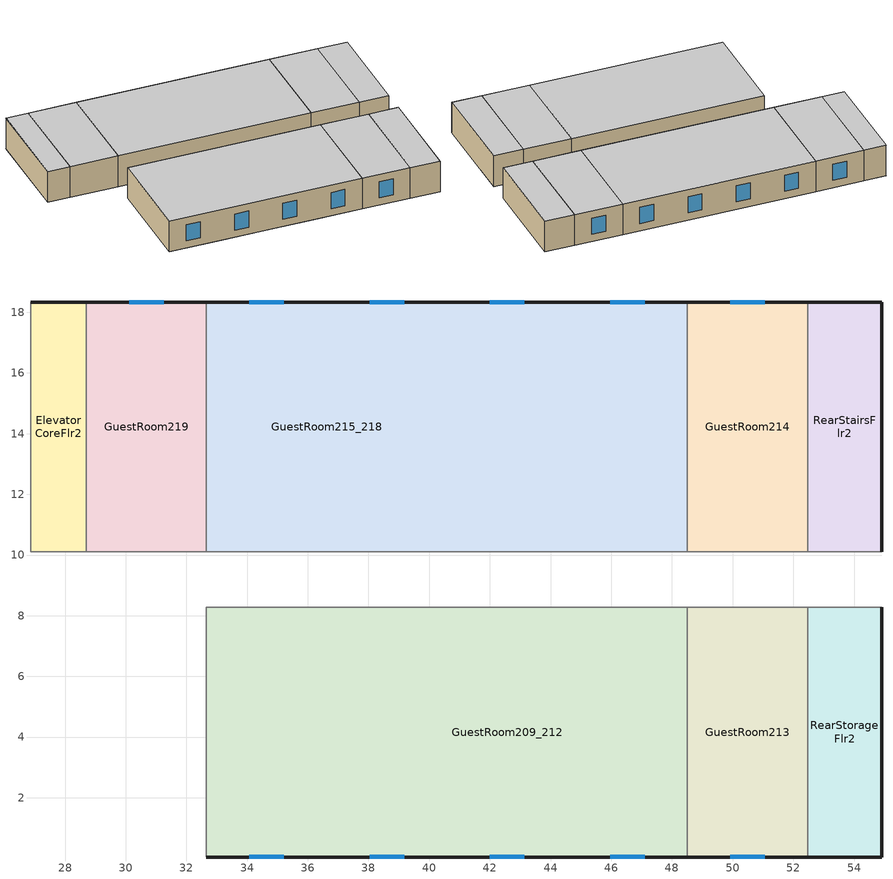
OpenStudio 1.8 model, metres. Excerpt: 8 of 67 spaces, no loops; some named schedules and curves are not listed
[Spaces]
GuestRoom214
 floor to GuestRoom104: 52.47,18.34 52.47,10.11 48.51,10.11 48.51,18.34 z3.35
 wall outside: 52.47,18.34 48.51,18.34 z3.35:6.1
 wall to RearStairsFlr2: 52.47,10.11 52.47,18.34 z3.35:6.1
 wall to GuestRoom215_218: 48.51,18.34 48.51,10.11 z3.35:6.1
 wall to CorridorFlr2: 48.51,10.11 52.47,10.11 z3.35:6.1
 window: 51.06,18.34 49.92,18.34 z4:5.45
 ceiling to GuestRoom314: 52.47,10.11 52.47,18.34 48.51,18.34 48.51,10.11 z6.1
GuestRoom209_212
 floor to MechanicalRoomFlr1: 40.59,8.28 40.59,0.05 36.62,0.05 36.62,8.28 z3.35
 floor to GuestRoom101: 44.55,8.28 44.55,0.05 40.59,0.05 40.59,8.28 z3.35
 floor to MeetingRoomFlr1: 36.62,8.28 36.62,0.05 32.66,0.05 32.66,8.28 z3.35
 floor to GuestRoom102: 48.51,8.28 48.51,0.05 44.55,0.05 44.55,8.28 z3.35
 wall outside: 32.66,0.05 48.51,0.05 z3.35:6.1
 wall to CorridorFlr2: 48.51,8.28 32.66,8.28 z3.35:6.1
 wall to GuestRoom213: 48.51,0.05 48.51,8.28 z3.35:6.1
 wall to GuestRoom206_208: 32.66,8.28 32.66,0.05 z3.35:6.1
 window: 34.07,0.05 35.21,0.05 / 42,0.05 43.14,0.05 / 38.04,0.05 39.18,0.05 / 45.96,0.05 47.1,0.05 z4:5.45
 ceiling to GuestRoom309_312: 48.51,0.05 48.51,8.28 32.66,8.28 32.66,0.05 z6.1
GuestRoom215_218
 floor to LaundryRoomFlr1: 40.59,18.34 40.59,10.11 32.66,10.11 32.66,18.34 z3.35
 floor to EmployeeLoungeFlr1: 44.55,18.34 44.55,10.11 40.59,10.11 40.59,18.34 z3.35
 floor to GuestRoom105: 48.51,18.34 48.51,10.11 44.55,10.11 44.55,18.34 z3.35
 wall outside: 48.51,18.34 32.66,18.34 z3.35:6.1
 wall to CorridorFlr2: 32.66,10.11 48.51,10.11 z3.35:6.1
 wall to GuestRoom219: 32.66,18.34 32.66,10.11 z3.35:6.1
 window: 39.18,18.34 38.04,18.34 / 43.14,18.34 42,18.34 / 47.1,18.34 45.96,18.34 / 35.21,18.34 34.07,18.34 z4:5.45
 ceiling to GuestRoom315_318: 48.51,10.11 48.51,18.34 32.66,18.34 32.66,10.11 z6.1
GuestRoom219
 floor to LaundryRoomFlr1: 32.66,18.34 32.66,10.11 28.7,10.11 28.7,18.34 z3.35
 wall outside: 32.66,18.34 28.7,18.34 z3.35:6.1
 wall to CorridorFlr2: 28.7,10.11 32.66,10.11 z3.35:6.1
 wall to ElevatorCoreFlr2: 28.7,18.34 28.7,10.11 z3.35:6.1
 window: 31.25,18.34 30.11,18.34 z4:5.45
 ceiling to GuestRoom319: 32.66,10.11 32.66,18.34 28.7,18.34 28.7,10.11 z6.1
RearStairsFlr2
 floor to RearStairsFlr1: 54.91,18.34 54.91,10.11 52.47,10.11 52.47,18.34 z3.35
 wall outside: 54.91,10.11 54.91,18.34 52.47,18.34 z3.35:6.1
 wall to CorridorFlr2: 52.47,10.11 54.91,10.11 z3.35:6.1
 ceiling to RearStairsFlr3: 54.91,10.11 54.91,18.34 52.47,18.34 52.47,10.11 z6.1
ElevatorCoreFlr2
 floor to ElevatorCoreFlr1: 28.7,18.34 28.7,10.11 26.87,10.11 26.87,18.34 z3.35
 wall outside: 28.7,18.34 26.87,18.34 z3.35:6.1
 wall to CorridorFlr2: 26.87,18.34 26.87,10.11 28.7,10.11 z3.35:6.1
 ceiling to ElevatorCoreFlr3: 28.7,10.11 28.7,18.34 26.87,18.34 26.87,10.11 z6.1
RearStorageFlr2
 floor to RearStorageFlr1: 54.91,8.28 54.91,0.05 52.47,0.05 52.47,8.28 z3.35
 wall outside: 52.47,0.05 54.91,0.05 54.91,8.28 z3.35:6.1
 wall to GuestRoom213: 52.47,8.28 52.47,0.05 z3.35:6.1
 wall to CorridorFlr2: 54.91,8.28 52.47,8.28 z3.35:6.1
 ceiling to RearStorageFlr3: 54.91,0.05 54.91,8.28 52.47,8.28 52.47,0.05 z6.1
GuestRoom213
 floor to GuestRoom103: 52.47,8.28 52.47,0.05 48.51,0.05 48.51,8.28 z3.35
 wall outside: 48.51,0.05 52.47,0.05 z3.35:6.1
 wall to CorridorFlr2: 52.47,8.28 48.51,8.28 z3.35:6.1
 window: 49.92,0.05 51.06,0.05 z4:5.45
 ceiling to GuestRoom313: 52.47,0.05 52.47,8.28 48.51,8.28 48.51,0.05 z6.1
[Site]
El Paso International Ap  Ut_TX_USA: Latitude {deg}=31.77; Longitude {deg}=-106.5; Time Zone {hr}=-7; Elevation {m}=1186; Terrain=Suburbs
[Building]
90.1-2010-SmallHotel-ASHRAE 169-2006-3B created: 2015-08-18 09:52:40 -0600: North Axis {deg}=180; Default Construction Set=90.1-2010 - SmHotel - ASHRAE 169-2006-3B
[Site:GroundTemperature:BuildingSurface]
20.4, 20.43, 20.56, 20.66, 20.86, 21.06, 21.16, 21.14, 21.08, 20.94, 20.7, 20.52
[Site:WaterMainsTemperature]
Calculation Method=Correlation; Annual Average Outdoor Air Temperature {C}=17.9417; Maximum Difference In Monthly Average Outdoor Air Temperatures {deltaC}=21.1
[SizingPeriod:DesignDay] Barometric Pressure {Pa}=87865; Sky Clearness=0; Rain Indicator=0; Snow Indicator=0; Day of Month=21; Daylight Saving Time Indicator=0; Humidity Indicating Type=Wetbulb; Dry-Bulb Temperature Range Modifier Type=DefaultMultipliers
Name | Maximum Dry-Bulb Temperature {C} | Daily Dry-Bulb Temperature Range {deltaC} | Humidity Indicating Conditions at Maximum Dry-Bulb {BasedOnField A3} | Wind Speed {m/s} | Wind Direction {deg} | Month | Day Type | Solar Model Indicator | ASHRAE Taub | ASHRAE Taud
El Paso International Ap  Ut Ann Clg .4% Condns DB=>MWB | 38.1 | 13 | 18.1 | 3.9 | 280 | 7 | SummerDesignDay | ASHRAETau | 0.605 | 1.547
El Paso International Ap  Ut Ann Htg 99.6% Condns DB | -5.2 | 0 | -5.2 | 2.2 | 20 | 12 | WinterDesignDay | ASHRAEClearSky
[ClimateZones]
Climate Zone Institution Name 1=ASHRAE; Climate Zone Document Name 1=ANSI/ASHRAE Standard 169; Climate Zone Document Year 1=2006; Climate Zone Institution Name 2=CEC; Climate Zone Document Name 2=California Climate Zone Descriptions; Climate Zone Document Year 2=1995
[Material:NoMass] Thermal Absorptance=0.9; Solar Absorptance=0.7
Name | Roughness | Thermal Resistance {m2-K/W} | Visible Absorptance
CP02 CARPET PAD | VeryRough | 0.21648 | 0.8
Typical Insulation R-6.78 | Smooth | 1.19347 | 0.7
Typical Carpet Pad | Smooth | 0.21648 | 0.8
Typical Insulation R-9.73 | Smooth | 1.71283 | 0.7
Typical Insulation R-19.72; Typical Insulation R-19.72 1 | Smooth | 3.4722 | 0.7
Typical Insulation R-0.58; Typical Insulation R-0.58 1 | Smooth | 0.101875 | 0.7
Typical Insulation R-8.93 | Smooth | 1.57183 | 0.7
Typical Insulation R-13.45 | Smooth | 2.368 | 0.7
[Material]
Name | Roughness | Thickness {m} | Conductivity {W/m-K} | Density {kg/m3} | Specific Heat {J/kg-K} | Thermal Absorptance | Solar Absorptance | Visible Absorptance
4 in. Normalweight Concrete Floor | MediumRough | 0.1016 | 2.31 | 2322 | 832 | 0.9 | 0.7 | 0.7
25mm Stucco | Smooth | 0.0254 | 0.72 | 1856 | 840 | 0.9 | 0.7 | 0.7
5/8 in. Gypsum Board | MediumSmooth | 0.0159 | 0.16 | 800 | 1090 | 0.9 | 0.7 | 0.7
Roof Membrane - Highly Reflective | VeryRough | 0.0095 | 0.16 | 1121.29 | 1460 | 0.75 | 0.45 | 0.7
Metal Roof Surface; F08 Metal surface | Smooth | 0.0008 | 45.28 | 7824 | 500 | 0.9 | 0.7 | 0.7
1/2 in. Gypsum Board | Smooth | 0.0127 | 0.16 | 800 | 1090 | 0.9 | 0.7 | 0.5
8 in. Normalweight Concrete Floor | MediumRough | 0.2032 | 2.31 | 2322 | 832 | 0.9 | 0.7 | 0.7
8 in. Concrete Block Basement Wall | MediumRough | 0.2032 | 1.326 | 1842 | 912 | 0.9 | 0.7 | 0.7
G05 25mm wood | MediumSmooth | 0.0254 | 0.15 | 608 | 1630 | 0.9 | 0.5 | 0.5
[Construction]
Typical Insulated Exterior Mass Floor R-9.35: Typical Insulation R-6.78, 4 in. Normalweight Concrete Floor, Typical Carpet Pad
Typical Insulated Steel Framed Exterior Wall R-11.9: 25mm Stucco, 5/8 in. Gypsum Board, Typical Insulation R-9.73, 5/8 in. Gypsum Board
Typical IEAD Roof - Highly Reflective R-20.83: Roof Membrane - Highly Reflective, Typical Insulation R-19.72, Metal Roof Surface
int_slab_floor_smallhotel: 4 in. Normalweight Concrete Floor, CP02 CARPET PAD
int_wall_smallhotel: 1/2 in. Gypsum Board, 1/2 in. Gypsum Board
int_slab_ceiling_smallhotel: CP02 CARPET PAD, 4 in. Normalweight Concrete Floor
Smallhotel 2010 Slab Floor: 8 in. Normalweight Concrete Floor, CP02 CARPET PAD
Typical Insulated Basement Mass Wall: 8 in. Concrete Block Basement Wall
U 0.65 SHGC 0.25 Dbl Ref-C-H Clr 6mm/6mm Air: REF C CLEAR HI 6MM, AIR 6MM, CLEAR 6MM
Typical Insulated Metal Door R-1.43: F08 Metal surface, Typical Insulation R-0.58
Typical Overhead Door: Typical Insulation R-8.93
U 1.17 SHGC 0.39 Simple Glazing Skylight: U 1.17 SHGC 0.39 Simple Glazing
Typical Interior Window: Clear 3mm
Typical Interior Door; Typical Interior Partition: G05 25mm wood
Typical Insulated Exterior Mass Floor R-11.49: Typical Insulation R-8.93, 4 in. Normalweight Concrete Floor, Typical Carpet Pad
Typical Insulated Steel Framed Exterior Wall R-15.63: 25mm Stucco, 5/8 in. Gypsum Board, Typical Insulation R-13.45, 5/8 in. Gypsum Board
Typical IEAD Roof - Highly Reflective R-20.83 1: Roof Membrane - Highly Reflective, Typical Insulation R-19.72 1, Metal Roof Surface
Typical Insulated Metal Door R-1.43 1: F08 Metal surface, Typical Insulation R-0.58 1
U 1.17 SHGC 0.36 Simple Glazing Skylight: U 1.17 SHGC 0.36 Simple Glazing
[DefaultConstructionSet] Interior Partition Construction=Typical Interior Partition
Name | Default Exterior Surface Constructions | Default Interior Surface Constructions | Default Ground Contact Surface Constructions | Default Exterior SubSurface Constructions | Default Interior SubSurface Constructions
90.1-2010 - SmHotel - ASHRAE 169-2006-3B | Default Surface Constructions 1 | Default Surface Constructions 2 | Default Surface Constructions 3 | Default Sub Surface Constructions 1 | Default Sub Surface Constructions 2
90.1-2010 - SmHotel - ASHRAE 169-2006-3B 1 | Default Surface Constructions 4 | Default Surface Constructions 5 | Default Surface Constructions 6 | Default Sub Surface Constructions 3 | Default Sub Surface Constructions 4
[DefaultSurfaceConstructions]
Name | Floor Construction | Wall Construction | Roof Ceiling Construction
Default Surface Constructions 1 | Typical Insulated Exterior Mass Floor R-9.35 | Typical Insulated Steel Framed Exterior Wall R-11.9 | Typical IEAD Roof - Highly Reflective R-20.83
Default Surface Constructions 2; Default Surface Constructions 5 | int_slab_floor_smallhotel | int_wall_smallhotel | int_slab_ceiling_smallhotel
Default Surface Constructions 3; Default Surface Constructions 6 | Smallhotel 2010 Slab Floor | Typical Insulated Basement Mass Wall
Default Surface Constructions 4 | Typical Insulated Exterior Mass Floor R-11.49 | Typical Insulated Steel Framed Exterior Wall R-15.63 | Typical IEAD Roof - Highly Reflective R-20.83 1
[DefaultSubSurfaceConstructions]
Name | Fixed Window Construction | Operable Window Construction | Door Construction | Overhead Door Construction | Skylight Construction | Tubular Daylight Dome Construction | Tubular Daylight Diffuser Construction
Default Sub Surface Constructions 1 | U 0.65 SHGC 0.25 Dbl Ref-C-H Clr 6mm/6mm Air | U 0.65 SHGC 0.25 Dbl Ref-C-H Clr 6mm/6mm Air | Typical Insulated Metal Door R-1.43 | Typical Overhead Door | U 1.17 SHGC 0.39 Simple Glazing Skylight | Typical Interior Window | Typical Interior Window
Default Sub Surface Constructions 2; Default Sub Surface Constructions 4 | Typical Interior Window | Typical Interior Window | Typical Interior Door
Default Sub Surface Constructions 3 | U 0.65 SHGC 0.25 Dbl Ref-C-H Clr 6mm/6mm Air | U 0.65 SHGC 0.25 Dbl Ref-C-H Clr 6mm/6mm Air | Typical Insulated Metal Door R-1.43 1 | Typical Overhead Door | U 1.17 SHGC 0.36 Simple Glazing Skylight | Typical Interior Window | Typical Interior Window
[WindowMaterial:Glazing] Optical Data Type=SpectralAverage; Infrared Transmittance at Normal Incidence=0; Front Side Infrared Hemispherical Emissivity=0.84; Conductivity {W/m-K}=0.9; Dirt Correction Factor for Solar and Visible Transmittance=1; Solar Diffusing=No
Name | Thickness {m} | Solar Transmittance at Normal Incidence | Front Side Solar Reflectance at Normal Incidence | Back Side Solar Reflectance at Normal Incidence | Visible Transmittance at Normal Incidence | Front Side Visible Reflectance at Normal Incidence | Back Side Visible Reflectance at Normal Incidence | Back Side Infrared Hemispherical Emissivity
REF C CLEAR HI 6MM | 0.006 | 0.2 | 0.16 | 0.39 | 0.22 | 0.17 | 0.35 | 0.55
CLEAR 6MM | 0.006 | 0.775 | 0.071 | 0.071 | 0.881 | 0.08 | 0.08 | 0.84
Clear 3mm | 0.003 | 0.837 | 0.075 | 0.075 | 0.898 | 0.081 | 0.081 | 0.84
[WindowMaterial:Gas]
AIR 6MM: Gas Type=Air; Thickness {m}=0.0063
[WindowMaterial:SimpleGlazingSystem] U-Factor {W/m2-K}=6.64357; Visible Transmittance=0.23
Name | Solar Heat Gain Coefficient
U 1.17 SHGC 0.39 Simple Glazing | 0.39
U 1.17 SHGC 0.36 Simple Glazing | 0.36
[Space] Default Construction Set=90.1-2010 - SmHotel - ASHRAE 169-2006-3B 1; Building Story=BuildingStory2
Name | Space Type | Thermal Zone
RearStairsFlr2 | 90.1-2010 - SmHotel - Stair | RearStairsFlr2 ZN
GuestRoom214 | 90.1-2010 - SmHotel - GuestRoom123Occ | GuestRoom214 ZN
GuestRoom215_218 | 90.1-2010 - SmHotel - GuestRoom123Vac | GuestRoom215_218 ZN
GuestRoom209_212 | 90.1-2010 - SmHotel - GuestRoom123Occ | GuestRoom209_212 ZN
RearStorageFlr2 | 90.1-2010 - SmHotel - Storage | RearStorageFlr2 ZN
GuestRoom219 | 90.1-2010 - SmHotel - GuestRoom123Occ | GuestRoom219 ZN
ElevatorCoreFlr2 | 90.1-2010 - SmHotel - ElevatorCore4 | ElevatorCoreFlr2 ZN
GuestRoom213 | 90.1-2010 - SmHotel - GuestRoom123Occ | GuestRoom213 ZN
[BuildingStory]
BuildingStory2
[SpaceType] Standards Building Type=SmallHotel
Name | Default Schedule Set | Design Specification Outdoor Air Object | Standards Space Type
90.1-2010 - SmHotel - GuestRoom123Occ | 90.1-2010 - SmHotel - GuestRoom123Occ Schedule Set | 90.1-2010 - SmHotel - GuestRoom123Occ Ventilation | GuestRoom123Occ
90.1-2010 - SmHotel - GuestRoom123Vac | 90.1-2010 - SmHotel - GuestRoom123Vac Schedule Set | 90.1-2010 - SmHotel - GuestRoom123Vac Ventilation | GuestRoom123Vac
90.1-2010 - SmHotel - Stair | 90.1-2010 - SmHotel - Stair Schedule Set | 90.1-2010 - SmHotel - Stair Ventilation | Stair
90.1-2010 - SmHotel - ElevatorCore4 | 90.1-2010 - SmHotel - ElevatorCore4 Schedule Set | 90.1-2010 - SmHotel - ElevatorCore4 Ventilation | ElevatorCore4
90.1-2010 - SmHotel - Storage | 90.1-2010 - SmHotel - Storage Schedule Set | 90.1-2010 - SmHotel - Storage Ventilation | Storage
[DefaultScheduleSet]
Name | Number of People Schedule | People Activity Level Schedule | Lighting Schedule | Electric Equipment Schedule | Infiltration Schedule
90.1-2010 - SmHotel - GuestRoom123Occ Schedule Set | HotelSmall GuestRoom_Occ_Sch | HotelSmall Activity_Sch | HotelSmall BLDG_LIGHT_GUESTROOM_SCH_2010 | HotelSmall GuestRoom_Eqp_Sch_Base | HotelSmall GuestRoom_Infil_Sch
90.1-2010 - SmHotel - GuestRoom123Vac Schedule Set | HotelSmall AlwaysOff | HotelSmall Activity_Sch | HotelSmall AlwaysOff | HotelSmall AlwaysOff | HotelSmall GuestRoom_Infil_Sch
90.1-2010 - SmHotel - Stair Schedule Set |  |  | HotelSmall BLDG_LIGHT_STAIR_SCH |  | Always On
90.1-2010 - SmHotel - ElevatorCore4 Schedule Set |  |  |  |  | Always On
90.1-2010 - SmHotel - Storage Schedule Set |  |  | HotelSmall BLDG_LIGHT_STORAGE_SCH |  | Always On
[Lights:Definition] Design Level Calculation Method=Watts/Area; Fraction Radiant=0.7; Fraction Visible=0.2; Return Air Fraction=0
Name | Watts per Space Floor Area {W/m2}
90.1-2010 - SmHotel - GuestRoom123Occ Lights Definition; 90.1-2010 - SmHotel - GuestRoom123Vac Lights Definition | 8.07293
90.1-2010 - SmHotel - Stair Lights Definition | 7.4271
90.1-2010 - SmHotel - Storage Lights Definition | 6.78126
[Lights]
Name | Lights Definition | Space or SpaceType
90.1-2010 - SmHotel - GuestRoom123Occ Lights | 90.1-2010 - SmHotel - GuestRoom123Occ Lights Definition | 90.1-2010 - SmHotel - GuestRoom123Occ
90.1-2010 - SmHotel - GuestRoom123Vac Lights | 90.1-2010 - SmHotel - GuestRoom123Vac Lights Definition | 90.1-2010 - SmHotel - GuestRoom123Vac
90.1-2010 - SmHotel - Stair Lights | 90.1-2010 - SmHotel - Stair Lights Definition | 90.1-2010 - SmHotel - Stair
90.1-2010 - SmHotel - Storage Lights | 90.1-2010 - SmHotel - Storage Lights Definition | 90.1-2010 - SmHotel - Storage
[DesignSpecification:OutdoorAir] Outdoor Air Method=Sum
Name | Outdoor Air Flow per Person {m3/s-person} | Outdoor Air Flow per Floor Area {m3/s-m2}
90.1-2010 - SmHotel - GuestRoom123Occ Ventilation; 90.1-2010 - SmHotel - GuestRoom123Vac Ventilation | 0.00235974 | 0.0003048
90.1-2010 - SmHotel - Stair Ventilation |  | 0.0003048
90.1-2010 - SmHotel - ElevatorCore4 Ventilation; 90.1-2010 - SmHotel - Storage Ventilation |  | 0.0006096
[People:Definition] Number of People Calculation Method=People/Area; People per Space Floor Area {person/m2}=0.0459619; Fraction Radiant=0.3
90.1-2010 - SmHotel - GuestRoom123Occ People Definition; 90.1-2010 - SmHotel - GuestRoom123Vac People Definition
[People]
Name | People Definition | Space or SpaceType
90.1-2010 - SmHotel - GuestRoom123Occ People | 90.1-2010 - SmHotel - GuestRoom123Occ People Definition | 90.1-2010 - SmHotel - GuestRoom123Occ
90.1-2010 - SmHotel - GuestRoom123Vac People | 90.1-2010 - SmHotel - GuestRoom123Vac People Definition | 90.1-2010 - SmHotel - GuestRoom123Vac
[ElectricEquipment:Definition] Design Level Calculation Method=Watts/Area; Watts per Space Floor Area {W/m2}=11.8403; Fraction Latent=0; Fraction Radiant=0.5; Fraction Lost=0
90.1-2010 - SmHotel - GuestRoom123Occ Electric Equipment Definition; 90.1-2010 - SmHotel - GuestRoom123Vac Electric Equipment Definition
[ElectricEquipment]
Name | Electric Equipment Definition | Space or SpaceType
90.1-2010 - SmHotel - GuestRoom123Occ Electric Equipment | 90.1-2010 - SmHotel - GuestRoom123Occ Electric Equipment Definition | 90.1-2010 - SmHotel - GuestRoom123Occ
90.1-2010 - SmHotel - GuestRoom123Vac Electric Equipment | 90.1-2010 - SmHotel - GuestRoom123Vac Electric Equipment Definition | 90.1-2010 - SmHotel - GuestRoom123Vac
[ThermostatSetpoint:DualSetpoint]
Name | Heating Setpoint Temperature Schedule | Cooling Setpoint Temperature Schedule
90.1-2010 - SmHotel - GuestRoom123Occ Thermostat | HotelSmall Adva_OccGuestRoom_HtgSP_Sch | HotelSmall Adva_OccGuestRoom_ClgSP_Sch
90.1-2010 - SmHotel - GuestRoom123Vac Thermostat | HotelSmall VacGuestRoom_HtgSP_Sch | HotelSmall VacGuestRoom_ClgSP_Sch
90.1-2010 - SmHotel - Stair Thermostat; 90.1-2010 - SmHotel - Storage Thermostat | HotelSmall SemiHeated_HtgSP_Sch | SmallHotel UnitHeater ClgSP Sch
90.1-2010 - SmHotel - ElevatorCore4 Thermostat
[SpaceInfiltration:DesignFlowRate] Design Flow Rate Calculation Method=Flow/ExteriorArea; Flow per Exterior Surface Area {m3/s-m2}=0.000569573; Constant Term Coefficient=0; Temperature Term Coefficient=0; Velocity Term Coefficient=0.224; Velocity Squared Term Coefficient=0
Name | Space or SpaceType
ElevatorCoreFlr2 Infiltration | ElevatorCoreFlr2
GuestRoom209_212 Infiltration | GuestRoom209_212
GuestRoom213 Infiltration | GuestRoom213
GuestRoom214 Infiltration | GuestRoom214
GuestRoom215_218 Infiltration | GuestRoom215_218
GuestRoom219 Infiltration | GuestRoom219
RearStairsFlr2 Infiltration | RearStairsFlr2
RearStorageFlr2 Infiltration | RearStorageFlr2
[ThermalZone] Use Ideal Air Loads=No
Name | Thermostat
GuestRoom213 ZN; GuestRoom214 ZN; GuestRoom209_212 ZN; GuestRoom219 ZN | 90.1-2010 - SmHotel - GuestRoom123Occ Thermostat
ElevatorCoreFlr2 ZN | 90.1-2010 - SmHotel - ElevatorCore4 Thermostat
RearStorageFlr2 ZN | 90.1-2010 - SmHotel - Storage Thermostat
RearStairsFlr2 ZN | 90.1-2010 - SmHotel - Stair Thermostat
GuestRoom215_218 ZN | 90.1-2010 - SmHotel - GuestRoom123Vac Thermostat
[Fan:ConstantVolume] Availability Schedule=Always On Discrete; Fan Efficiency=0.1885; Pressure Rise {Pa}=49.8178; Maximum Flow Rate {m3/s}=AutoSize; Motor Efficiency=0.29
FrontStairsFlr3 ZN UnitHeater Fan; FrontStairsFlr4 ZN UnitHeater Fan; RearStairsFlr1 ZN UnitHeater Fan; RearStairsFlr2 ZN UnitHeater Fan; RearStairsFlr3 ZN UnitHeater Fan; RearStairsFlr4 ZN UnitHeater Fan
[Coil:Heating:Electric] Availability Schedule=Always On Discrete
GuestRoom101 ZN PTAC Electric Htg Coil; GuestRoom102 ZN PTAC Electric Htg Coil; GuestRoom103 ZN PTAC Electric Htg Coil; GuestRoom104 ZN PTAC Electric Htg Coil; GuestRoom105 ZN PTAC Electric Htg Coil; GuestRoom201 ZN PTAC Electric Htg Coil; GuestRoom202_205 ZN PTAC Electric Htg Coil; GuestRoom206_208 ZN PTAC Electric Htg Coil; GuestRoom209_212 ZN PTAC Electric Htg Coil; GuestRoom213 ZN PTAC Electric Htg Coil; GuestRoom214 ZN PTAC Electric Htg Coil; GuestRoom215_218 ZN PTAC Electric Htg Coil; GuestRoom219 ZN PTAC Electric Htg Coil; GuestRoom220_223 ZN PTAC Electric Htg Coil; GuestRoom224 ZN PTAC Electric Htg Coil; GuestRoom301 ZN PTAC Electric Htg Coil; GuestRoom302_305 ZN PTAC Electric Htg Coil; GuestRoom306_308 ZN PTAC Electric Htg Coil; GuestRoom309_312 ZN PTAC Electric Htg Coil; GuestRoom313 ZN PTAC Electric Htg Coil; GuestRoom314 ZN PTAC Electric Htg Coil; GuestRoom315_318 ZN PTAC Electric Htg Coil; GuestRoom319 ZN PTAC Electric Htg Coil; GuestRoom320_323 ZN PTAC Electric Htg Coil; GuestRoom324 ZN PTAC Electric Htg Coil; GuestRoom401 ZN PTAC Electric Htg Coil; GuestRoom402_405 ZN PTAC Electric Htg Coil; GuestRoom406_408 ZN PTAC Electric Htg Coil; GuestRoom409_412 ZN PTAC Electric Htg Coil; GuestRoom413 ZN PTAC Electric Htg Coil; GuestRoom414 ZN PTAC Electric Htg Coil; GuestRoom415_418 ZN PTAC Electric Htg Coil; GuestRoom419 ZN PTAC Electric Htg Coil; GuestRoom420_423 ZN PTAC Electric Htg Coil; GuestRoom424 ZN PTAC Electric Htg Coil; CorridorFlr1 ZN PTAC Electric Htg Coil; CorridorFlr2 ZN PTAC Electric Htg Coil; CorridorFlr3 ZN PTAC Electric Htg Coil; CorridorFlr4 ZN PTAC Electric Htg Coil; MechanicalRoomFlr1 ZN UnitHeater Electric Htg Coil; FrontStairsFlr1 ZN UnitHeater Electric Htg Coil; FrontStairsFlr2 ZN UnitHeater Electric Htg Coil; FrontStairsFlr3 ZN UnitHeater Electric Htg Coil; FrontStairsFlr4 ZN UnitHeater Electric Htg Coil; RearStairsFlr1 ZN UnitHeater Electric Htg Coil; RearStairsFlr2 ZN UnitHeater Electric Htg Coil; RearStairsFlr3 ZN UnitHeater Electric Htg Coil; RearStairsFlr4 ZN UnitHeater Electric Htg Coil
[Coil:Cooling:DX:SingleSpeed] Availability Schedule=Always On Discrete; Rated Total Cooling Capacity {W}=autosize; Rated Sensible Heat Ratio=autosize; Rated COP {W/W}=3; Rated Air Flow Rate {m3/s}=autosize; Rated Evaporator Fan Power Per Volume Flow Rate {W/(m3/s)}=773.3; Condenser Type=AirCooled; Evaporative Condenser Effectiveness=0; Evaporative Condenser Air Flow Rate {m3/s}=Autosize; Evaporative Condenser Pump Rated Power Consumption {W}=Autosize; Crankcase Heater Capacity {W}=0; Maximum Outdoor Dry-Bulb Temperature for Crankcase Heater Operation {C}=0; Basin Heater Capacity {W/K}=0; Basin Heater Setpoint Temperature {C}=10
Name | Total Cooling Capacity Function of Temperature Curve | Total Cooling Capacity Function of Flow Fraction Curve | Energy Input Ratio Function of Temperature Curve | Energy Input Ratio Function of Flow Fraction Curve | Part Load Fraction Correlation Curve
GuestRoom101 ZN PTAC 1spd DX AC Clg Coil | PSZ-Fine Storage DX Coil Cap-FT 7 | DX Coil Cap-FF 7 | PSZ-AC DX Coil EIR-FT 7 | Split DX Coil EIR-FF 7 | HPACCOOLPLFFPLR 7
GuestRoom102 ZN PTAC 1spd DX AC Clg Coil | PSZ-Fine Storage DX Coil Cap-FT 8 | DX Coil Cap-FF 8 | PSZ-AC DX Coil EIR-FT 8 | Split DX Coil EIR-FF 8 | HPACCOOLPLFFPLR 8
GuestRoom103 ZN PTAC 1spd DX AC Clg Coil | PSZ-Fine Storage DX Coil Cap-FT 9 | DX Coil Cap-FF 9 | PSZ-AC DX Coil EIR-FT 9 | Split DX Coil EIR-FF 9 | HPACCOOLPLFFPLR 9
[Exterior:Lights:Definition]
NonDimming Exterior Lights Def: Design Level {W}=4188
[Exterior:Lights]
NonDimming Exterior Lights Def: Exterior Lights Definition=NonDimming Exterior Lights Def; Schedule=HotelSmall Exterior_Lgt_ALWAYS_ON; Control Option=AstronomicalClock
